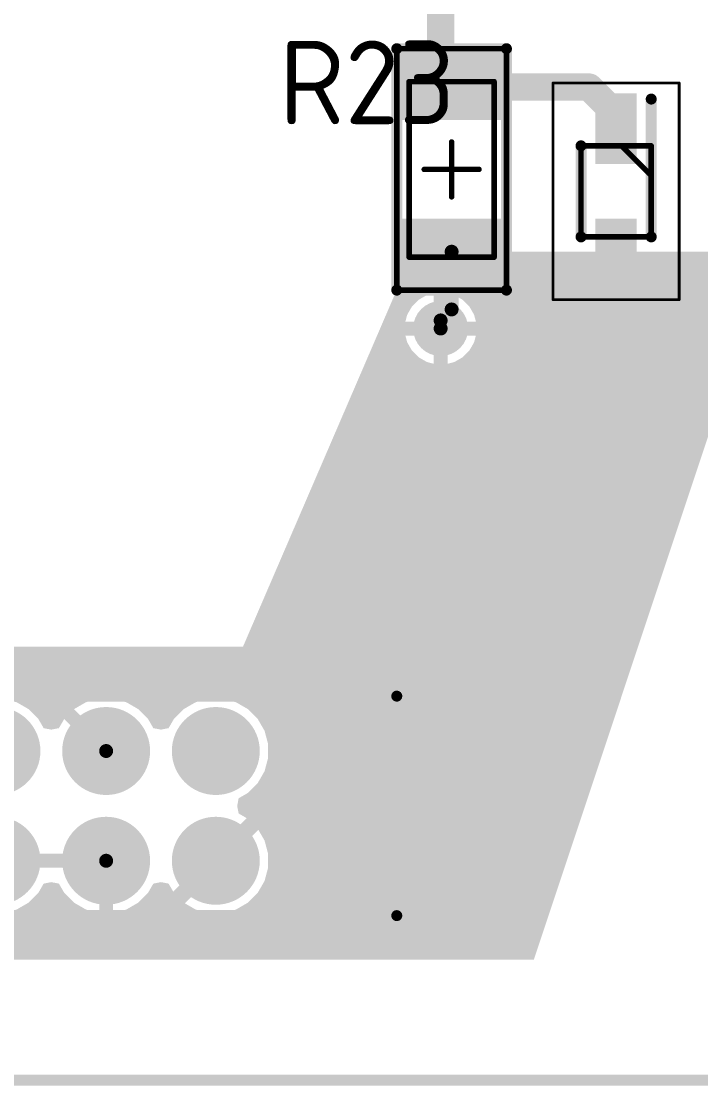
# Model space of a CAD drawing. Header units: inches. Extents: x 0 to 220, y 0 to 79.
# Drawn here: x 180.75 to 193.14, y -0.1 to 19.3 of the extents above; entities that cross this region are included whole.
import ezdxf

# ---------------------------------------------------------------- set-up
doc = ezdxf.new("R2010")
doc.units = ezdxf.units.IN
for name, color, linetype in [('Bottom Layer- Bottom', 5, 'Continuous'), ('Bottom Solder- Bot Mask', 6, 'Continuous'), ('Mechanical 1- Top Assy', 6, 'Continuous'), ('Mechanical 13', 56, 'Continuous'), ('Mechanical 15', 56, 'Continuous'), ('Multi-Layer', 9, 'Continuous'), ('Top Layer- Top', 1, 'Continuous'), ('Top Overlay- Top Silk', 2, 'Continuous'), ('Top Paste- Top Paste', 8, 'Continuous'), ('Top Solder- Top Mask', 216, 'Continuous')]:
    doc.layers.add(name, color=color, linetype=linetype)
doc.styles.add('GOST type B', font='', dxfattribs={"height": 0.2})
doc.styles.get('GOST type B').set_extended_font_data('GOST type B')

# ---------------------------------------------------------------- blocks, each defined once
blk = doc.blocks.new('1206_2')
at = {"layer": 'Top Layer- Top'}
for points in [[(-1.99999981, -0.7999996699999999), (-1.99999981, 0.7999996699999999), (-0.9999992699999999, 0.7999996699999999), (-0.9999992699999999, -0.7999996699999999)], [(0.9999992699999999, -0.7999996699999999), (0.9999992699999999, 0.7999996699999999), (1.99999981, 0.7999996699999999), (1.99999981, -0.7999996699999999)]]:
    blk.add_hatch(color=7, dxfattribs=at).paths.add_polyline_path(points)
at = {"layer": 'Top Paste- Top Paste'}
for points in [[(-1.99999981, -0.7999996699999999), (-1.99999981, 0.7999996699999999), (-0.9999992699999999, 0.7999996699999999), (-0.9999992699999999, -0.7999996699999999)], [(0.9999992699999999, -0.7999996699999999), (0.9999992699999999, 0.7999996699999999), (1.99999981, 0.7999996699999999), (1.99999981, -0.7999996699999999)]]:
    blk.add_hatch(color=7, dxfattribs=at).paths.add_polyline_path(points)
at = {"layer": 'Top Solder- Top Mask'}
for points in [[(-2.10159981, -0.90159967), (-2.10159981, 0.90159967), (-0.89839927, 0.90159967), (-0.89839927, -0.90159967)], [(0.89839927, -0.90159967), (0.89839927, 0.90159967), (2.10159981, 0.90159967), (2.10159981, -0.90159967)]]:
    blk.add_hatch(color=7, dxfattribs=at).paths.add_polyline_path(points)
at = {"layer": 'Mechanical 13'}
for points in [[(-1.60000188, 0.77499718, 0.0999998, 0.0999998, 0), (-1.60000442, -0.77499718, 0.0999998, 0.0999998, 0)], [(1.59999934, 0.77499972, 0.0999998, 0.0999998, 0), (-1.60000188, 0.77499718, 0.0999998, 0.0999998, 0)], [(1.59999934, 0.77499972, 0.0999998, 0.0999998, 0), (1.59999934, -0.77499972, 0.0999998, 0.0999998, 0)], [(-1.60000442, -0.77499718, 0.0999998, 0.0999998, 0), (1.59999934, -0.77499972, 0.0999998, 0.0999998, 0)]]:
    blk.add_lwpolyline(points, format="xyseb", dxfattribs=at)
for points in [[(-1.62500056, 0.77499718, 0.0499999, 0.0499999, 1), (-1.5750032, 0.77499718, 0.0499999, 0.0499999, 1)], [(-1.62500056, 0.77499718, 0.0499999, 0.0499999, 1), (-1.5750032, 0.77499718, 0.0499999, 0.0499999, 1)], [(1.57500066, 0.77499972, 0.0499999, 0.0499999, 1), (1.62499802, 0.77499972, 0.0499999, 0.0499999, 1)], [(1.57500066, 0.77499972, 0.0499999, 0.0499999, 1), (1.62499802, 0.77499972, 0.0499999, 0.0499999, 1)], [(-1.6250031, -0.77499718, 0.0499999, 0.0499999, 1), (-1.57500574, -0.77499718, 0.0499999, 0.0499999, 1)], [(-1.6250031, -0.77499718, 0.0499999, 0.0499999, 1), (-1.57500574, -0.77499718, 0.0499999, 0.0499999, 1)], [(1.57500066, -0.77499972, 0.0499999, 0.0499999, 1), (1.62499802, -0.77499972, 0.0499999, 0.0499999, 1)], [(1.57500066, -0.77499972, 0.0499999, 0.0499999, 1), (1.62499802, -0.77499972, 0.0499999, 0.0499999, 1)]]:
    blk.add_lwpolyline(points, format="xyseb", close=True, dxfattribs=at)
at = {"layer": 'Mechanical 15'}
for points in [[(-2.20000068, 1.00000054, 0.0999998, 0.0999998, 0), (2.19999814, 1.00000054, 0.0999998, 0.0999998, 0)], [(-2.20000068, 1.00000054, 0.0999998, 0.0999998, 0), (-2.19999814, -1.00000054, 0.0999998, 0.0999998, 0)], [(2.19999814, 1.00000054, 0.0999998, 0.0999998, 0), (2.20000068, -1.00000054, 0.0999998, 0.0999998, 0)], [(-2.54e-06, 0.49999646, 0.0999998, 0.0999998, 0), (2.54e-06, -0.50000154, 0.0999998, 0.0999998, 0)], [(0.50000154, 2.54e-06, 0.0999998, 0.0999998, 0), (-0.49999646, -2.54e-06, 0.0999998, 0.0999998, 0)], [(-2.19999814, -1.00000054, 0.0999998, 0.0999998, 0), (2.20000068, -1.00000054, 0.0999998, 0.0999998, 0)]]:
    blk.add_lwpolyline(points, format="xyseb", dxfattribs=at)
for points in [[(-2.22499936, 1.00000054, 0.0499999, 0.0499999, 1), (-2.175002, 1.00000054, 0.0499999, 0.0499999, 1)], [(-2.22499936, 1.00000054, 0.0499999, 0.0499999, 1), (-2.175002, 1.00000054, 0.0499999, 0.0499999, 1)], [(2.17499946, 1.00000054, 0.0499999, 0.0499999, 1), (2.22499682, 1.00000054, 0.0499999, 0.0499999, 1)], [(2.17499946, 1.00000054, 0.0499999, 0.0499999, 1), (2.22499682, 1.00000054, 0.0499999, 0.0499999, 1)], [(-0.02500122, 0.49999646, 0.0499999, 0.0499999, 1), (0.02499614, 0.49999646, 0.0499999, 0.0499999, 1)], [(-0.5249951399999999, -2.54e-06, 0.0499999, 0.0499999, 1), (-0.47499778, -2.54e-06, 0.0499999, 0.0499999, 1)], [(0.47500286, 2.54e-06, 0.0499999, 0.0499999, 1), (0.52500022, 2.54e-06, 0.0499999, 0.0499999, 1)], [(-0.02499614, -0.50000154, 0.0499999, 0.0499999, 1), (0.02500122, -0.50000154, 0.0499999, 0.0499999, 1)], [(-2.22499682, -1.00000054, 0.0499999, 0.0499999, 1), (-2.17499946, -1.00000054, 0.0499999, 0.0499999, 1)], [(-2.22499682, -1.00000054, 0.0499999, 0.0499999, 1), (-2.17499946, -1.00000054, 0.0499999, 0.0499999, 1)], [(2.175002, -1.00000054, 0.0499999, 0.0499999, 1), (2.22499936, -1.00000054, 0.0499999, 0.0499999, 1)], [(2.175002, -1.00000054, 0.0499999, 0.0499999, 1), (2.22499936, -1.00000054, 0.0499999, 0.0499999, 1)]]:
    blk.add_lwpolyline(points, format="xyseb", close=True, dxfattribs=at)
at = {"layer": 'Top Overlay- Top Silk'}
for points in [[(-2.20000068, 1.00000054, 0.1999996, 0.1999996, 0), (-2.19999814, -1.00000054, 0.1999996, 0.1999996, 0)], [(-2.20000068, 1.00000054, 0.1999996, 0.1999996, 0), (2.19999814, 1.00000054, 0.1999996, 0.1999996, 0)], [(2.19999814, 1.00000054, 0.1999996, 0.1999996, 0), (2.20000068, -1.00000054, 0.1999996, 0.1999996, 0)], [(-2.19999814, -1.00000054, 0.1999996, 0.1999996, 0), (2.20000068, -1.00000054, 0.1999996, 0.1999996, 0)]]:
    blk.add_lwpolyline(points, format="xyseb", dxfattribs=at)
for points in [[(-2.25000058, 1.00000054, 0.0999998, 0.0999998, 1), (-2.15000078, 1.00000054, 0.0999998, 0.0999998, 1)], [(-2.25000058, 1.00000054, 0.0999998, 0.0999998, 1), (-2.15000078, 1.00000054, 0.0999998, 0.0999998, 1)], [(2.14999824, 1.00000054, 0.0999998, 0.0999998, 1), (2.24999804, 1.00000054, 0.0999998, 0.0999998, 1)], [(2.14999824, 1.00000054, 0.0999998, 0.0999998, 1), (2.24999804, 1.00000054, 0.0999998, 0.0999998, 1)], [(-2.24999804, -1.00000054, 0.0999998, 0.0999998, 1), (-2.14999824, -1.00000054, 0.0999998, 0.0999998, 1)], [(-2.24999804, -1.00000054, 0.0999998, 0.0999998, 1), (-2.14999824, -1.00000054, 0.0999998, 0.0999998, 1)], [(2.15000078, -1.00000054, 0.0999998, 0.0999998, 1), (2.25000058, -1.00000054, 0.0999998, 0.0999998, 1)], [(2.15000078, -1.00000054, 0.0999998, 0.0999998, 1), (2.25000058, -1.00000054, 0.0999998, 0.0999998, 1)]]:
    blk.add_lwpolyline(points, format="xyseb", close=True, dxfattribs=at)
blk = doc.blocks.new('SOD_323_3')
at = {"layer": 'Top Layer- Top'}
for points in [[(-1.68250235, 0.27499945), (-0.5975032499999999, 0.27499945), (-0.5975032499999999, -0.27499945), (-1.68250235, -0.27499945)], [(0.5975032499999999, 0.27499945), (1.68250235, 0.27499945), (1.68250235, -0.27499945), (0.5975032499999999, -0.27499945)]]:
    blk.add_hatch(color=7, dxfattribs=at).paths.add_polyline_path(points)
at = {"layer": 'Top Paste- Top Paste'}
for points in [[(-1.68250235, 0.27499945), (-0.5975032499999999, 0.27499945), (-0.5975032499999999, -0.27499945), (-1.68250235, -0.27499945)], [(0.5975032499999999, 0.27499945), (1.68250235, 0.27499945), (1.68250235, -0.27499945), (0.5975032499999999, -0.27499945)]]:
    blk.add_hatch(color=7, dxfattribs=at).paths.add_polyline_path(points)
at = {"layer": 'Top Solder- Top Mask'}
for points in [[(-1.78410235, 0.3765994499999999), (-0.49590325, 0.3765994499999999), (-0.49590325, -0.3765994499999999), (-1.78410235, -0.3765994499999999)], [(0.49590325, 0.3765994499999999), (1.78410235, 0.3765994499999999), (1.78410235, -0.3765994499999999), (0.49590325, -0.3765994499999999)]]:
    blk.add_hatch(color=7, dxfattribs=at).paths.add_polyline_path(points)
at = {"layer": 'Mechanical 13'}
for points in [[(0.8299958, 0.6400038, 0.0999998, 0.0999998, 0), (-0.82999834, 0.64000634, 0.0999998, 0.0999998, 0)], [(-0.8299958, -0.6400038, 0.0999998, 0.0999998, 0), (-0.82999834, 0.64000634, 0.0999998, 0.0999998, 0)], [(-0.82999834, 0.09800081999999999, 0.0999998, 0.0999998, 0), (-0.28800806, 0.64000126, 0.0999998, 0.0999998, 0)], [(0.82999834, -0.64000634, 0.0999998, 0.0999998, 0), (0.8299958, 0.6400038, 0.0999998, 0.0999998, 0)], [(0.82999834, -0.64000634, 0.0999998, 0.0999998, 0), (-0.8299958, -0.6400038, 0.0999998, 0.0999998, 0)]]:
    blk.add_lwpolyline(points, format="xyseb", dxfattribs=at)
for points in [[(-0.8549970199999999, 0.64000634, 0.0499999, 0.0499999, 1), (-0.80499966, 0.64000634, 0.0499999, 0.0499999, 1)], [(-0.8549970199999999, 0.64000634, 0.0499999, 0.0499999, 1), (-0.80499966, 0.64000634, 0.0499999, 0.0499999, 1)], [(-0.31300674, 0.64000126, 0.0499999, 0.0499999, 1), (-0.26300938, 0.64000126, 0.0499999, 0.0499999, 1)], [(0.80499712, 0.6400038, 0.0499999, 0.0499999, 1), (0.85499448, 0.6400038, 0.0499999, 0.0499999, 1)], [(0.80499712, 0.6400038, 0.0499999, 0.0499999, 1), (0.85499448, 0.6400038, 0.0499999, 0.0499999, 1)], [(-0.8549970199999999, 0.09800081999999999, 0.0499999, 0.0499999, 1), (-0.80499966, 0.09800081999999999, 0.0499999, 0.0499999, 1)], [(-0.85499448, -0.6400038, 0.0499999, 0.0499999, 1), (-0.80499712, -0.6400038, 0.0499999, 0.0499999, 1)], [(-0.85499448, -0.6400038, 0.0499999, 0.0499999, 1), (-0.80499712, -0.6400038, 0.0499999, 0.0499999, 1)], [(0.80499966, -0.64000634, 0.0499999, 0.0499999, 1), (0.8549970199999999, -0.64000634, 0.0499999, 0.0499999, 1)], [(0.80499966, -0.64000634, 0.0499999, 0.0499999, 1), (0.8549970199999999, -0.64000634, 0.0499999, 0.0499999, 1)]]:
    blk.add_lwpolyline(points, format="xyseb", close=True, dxfattribs=at)
at = {"layer": 'Mechanical 15'}
for points in [[(1.97499478, 1.15000278, 0.0499999, 0.0499999, 0), (-1.97499732, 1.15000786, 0.0499999, 0.0499999, 0)], [(-1.97499478, -1.15000278, 0.0499999, 0.0499999, 0), (-1.97499732, 1.15000786, 0.0499999, 0.0499999, 0)], [(1.97499732, -1.15000786, 0.0499999, 0.0499999, 0), (1.97499478, 1.15000278, 0.0499999, 0.0499999, 0)], [(1.97499732, -1.15000786, 0.0499999, 0.0499999, 0), (-1.97499478, -1.15000278, 0.0499999, 0.0499999, 0)]]:
    blk.add_lwpolyline(points, format="xyseb", dxfattribs=at)
for points in [[(-1.98749666, 1.15000786, 0.02499868, 0.02499868, 1), (-1.96249798, 1.15000786, 0.02499868, 0.02499868, 1)], [(-1.98749666, 1.15000786, 0.02499868, 0.02499868, 1), (-1.96249798, 1.15000786, 0.02499868, 0.02499868, 1)], [(1.96249544, 1.15000278, 0.02499868, 0.02499868, 1), (1.98749412, 1.15000278, 0.02499868, 0.02499868, 1)], [(1.96249544, 1.15000278, 0.02499868, 0.02499868, 1), (1.98749412, 1.15000278, 0.02499868, 0.02499868, 1)], [(-1.98749412, -1.15000278, 0.02499868, 0.02499868, 1), (-1.96249544, -1.15000278, 0.02499868, 0.02499868, 1)], [(-1.98749412, -1.15000278, 0.02499868, 0.02499868, 1), (-1.96249544, -1.15000278, 0.02499868, 0.02499868, 1)], [(1.96249798, -1.15000786, 0.02499868, 0.02499868, 1), (1.98749666, -1.15000786, 0.02499868, 0.02499868, 1)], [(1.96249798, -1.15000786, 0.02499868, 0.02499868, 1), (1.98749666, -1.15000786, 0.02499868, 0.02499868, 1)]]:
    blk.add_lwpolyline(points, format="xyseb", close=True, dxfattribs=at)
at = {"layer": 'Top Overlay- Top Silk'}
for points in [[(-1.68200578, 0.64000126, 0.1999996, 0.1999996, 0), (0.8299958, 0.6400038, 0.1999996, 0.1999996, 0)], [(0.82999834, -0.64000634, 0.1999996, 0.1999996, 0), (-0.8299958, -0.6400038, 0.1999996, 0.1999996, 0)]]:
    blk.add_lwpolyline(points, format="xyseb", dxfattribs=at)
for points in [[(-1.73200568, 0.64000126, 0.0999998, 0.0999998, 1), (-1.63200588, 0.64000126, 0.0999998, 0.0999998, 1)], [(0.7799959, 0.6400038, 0.0999998, 0.0999998, 1), (0.8799957, 0.6400038, 0.0999998, 0.0999998, 1)], [(-0.8799957, -0.6400038, 0.0999998, 0.0999998, 1), (-0.7799959, -0.6400038, 0.0999998, 0.0999998, 1)], [(0.77999844, -0.64000634, 0.0999998, 0.0999998, 1), (0.8799982399999999, -0.64000634, 0.0999998, 0.0999998, 1)]]:
    blk.add_lwpolyline(points, format="xyseb", close=True, dxfattribs=at)
blk = doc.blocks.new('DS1018_02_16B2_60')
at = {"layer": 'Bottom Layer- Bottom'}
h = blk.add_hatch(color=7, dxfattribs=at)
edge = h.paths.add_edge_path()
edge.add_arc((0, 0), 0.6999985999999999, 0, 360)
h = blk.add_hatch(color=7, dxfattribs=at)
edge = h.paths.add_edge_path()
edge.add_arc((2.00000108, 0), 0.6999985999999999, 0, 360)
h = blk.add_hatch(color=7, dxfattribs=at)
edge = h.paths.add_edge_path()
edge.add_arc((4.000002159999999, -2.54e-06), 0.6999985999999999, 0, 360)
h = blk.add_hatch(color=7, dxfattribs=at)
edge = h.paths.add_edge_path()
edge.add_arc((6.00000324, -5.08e-06), 0.6999985999999999, 0, 360)
h = blk.add_hatch(color=7, dxfattribs=at)
edge = h.paths.add_edge_path()
edge.add_arc((7.999999239999999, 0), 0.6999985999999999, 0, 360)
h = blk.add_hatch(color=7, dxfattribs=at)
edge = h.paths.add_edge_path()
edge.add_arc((10.00000032, 0), 0.6999985999999999, 0, 360)
h = blk.add_hatch(color=7, dxfattribs=at)
edge = h.paths.add_edge_path()
edge.add_arc((12.00000394, -2.54e-06), 0.6999985999999999, 0, 360)
h = blk.add_hatch(color=7, dxfattribs=at)
edge = h.paths.add_edge_path()
edge.add_arc((13.99999994, -2.54e-06), 0.6999985999999999, 0, 360)
blk.add_hatch(color=7, dxfattribs=at).paths.add_polyline_path([(-0.69999987, -1.30000121), (0.69999987, -1.30000121), (0.69999987, -2.70000095), (-0.69999987, -2.70000095)])
h = blk.add_hatch(color=7, dxfattribs=at)
edge = h.paths.add_edge_path()
edge.add_arc((2.00000108, -2.00000108), 0.6999985999999999, 0, 360)
h = blk.add_hatch(color=7, dxfattribs=at)
edge = h.paths.add_edge_path()
edge.add_arc((3.99999962, -2.00000362), 0.6999985999999999, 0, 360)
h = blk.add_hatch(color=7, dxfattribs=at)
edge = h.paths.add_edge_path()
edge.add_arc((6.000000699999999, -2.0000087), 0.6999985999999999, 0, 360)
h = blk.add_hatch(color=7, dxfattribs=at)
edge = h.paths.add_edge_path()
edge.add_arc((7.999996699999999, -2.00000362), 0.6999985999999999, 0, 360)
h = blk.add_hatch(color=7, dxfattribs=at)
edge = h.paths.add_edge_path()
edge.add_arc((9.99999778, -2.00000616), 0.6999985999999999, 0, 360)
h = blk.add_hatch(color=7, dxfattribs=at)
edge = h.paths.add_edge_path()
edge.add_arc((11.99999886, -2.00000108), 0.6999985999999999, 0, 360)
h = blk.add_hatch(color=7, dxfattribs=at)
edge = h.paths.add_edge_path()
edge.add_arc((13.99999994, -2.00000362), 0.6999985999999999, 0, 360)
at = {"layer": 'Bottom Solder- Bot Mask'}
h = blk.add_hatch(color=7, dxfattribs=at)
edge = h.paths.add_edge_path()
edge.add_arc((0, 0), 0.8015985999999998, 0, 360)
h = blk.add_hatch(color=7, dxfattribs=at)
edge = h.paths.add_edge_path()
edge.add_arc((2.00000108, 0), 0.8015985999999998, 0, 360)
h = blk.add_hatch(color=7, dxfattribs=at)
edge = h.paths.add_edge_path()
edge.add_arc((4.000002159999999, -2.54e-06), 0.8015985999999998, 0, 360)
h = blk.add_hatch(color=7, dxfattribs=at)
edge = h.paths.add_edge_path()
edge.add_arc((6.00000324, -5.08e-06), 0.8015985999999998, 0, 360)
h = blk.add_hatch(color=7, dxfattribs=at)
edge = h.paths.add_edge_path()
edge.add_arc((7.999999239999999, 0), 0.8015985999999998, 0, 360)
h = blk.add_hatch(color=7, dxfattribs=at)
edge = h.paths.add_edge_path()
edge.add_arc((10.00000032, 0), 0.8015985999999998, 0, 360)
h = blk.add_hatch(color=7, dxfattribs=at)
edge = h.paths.add_edge_path()
edge.add_arc((12.00000394, -2.54e-06), 0.8015985999999998, 0, 360)
h = blk.add_hatch(color=7, dxfattribs=at)
edge = h.paths.add_edge_path()
edge.add_arc((13.99999994, -2.54e-06), 0.8015985999999998, 0, 360)
blk.add_hatch(color=7, dxfattribs=at).paths.add_polyline_path([(-0.8015998699999999, -1.19840121), (0.8015998699999999, -1.19840121), (0.8015998699999999, -2.80160095), (-0.8015998699999999, -2.80160095)])
h = blk.add_hatch(color=7, dxfattribs=at)
edge = h.paths.add_edge_path()
edge.add_arc((2.00000108, -2.00000108), 0.8015985999999998, 0, 360)
h = blk.add_hatch(color=7, dxfattribs=at)
edge = h.paths.add_edge_path()
edge.add_arc((3.99999962, -2.00000362), 0.8015985999999998, 0, 360)
h = blk.add_hatch(color=7, dxfattribs=at)
edge = h.paths.add_edge_path()
edge.add_arc((6.000000699999999, -2.0000087), 0.8015985999999998, 0, 360)
h = blk.add_hatch(color=7, dxfattribs=at)
edge = h.paths.add_edge_path()
edge.add_arc((7.999996699999999, -2.00000362), 0.8015985999999998, 0, 360)
h = blk.add_hatch(color=7, dxfattribs=at)
edge = h.paths.add_edge_path()
edge.add_arc((9.99999778, -2.00000616), 0.8015985999999998, 0, 360)
h = blk.add_hatch(color=7, dxfattribs=at)
edge = h.paths.add_edge_path()
edge.add_arc((11.99999886, -2.00000108), 0.8015985999999998, 0, 360)
h = blk.add_hatch(color=7, dxfattribs=at)
edge = h.paths.add_edge_path()
edge.add_arc((13.99999994, -2.00000362), 0.8015985999999998, 0, 360)
at = {"layer": 'Multi-Layer'}
h = blk.add_hatch(color=9, dxfattribs=at)
edge = h.paths.add_edge_path()
edge.add_arc((0, 0), 0.6999985999999999, 0, 360)
h = blk.add_hatch(color=9, dxfattribs=at)
edge = h.paths.add_edge_path()
edge.add_arc((2.00000108, 0), 0.6999985999999999, 0, 360)
h = blk.add_hatch(color=9, dxfattribs=at)
edge = h.paths.add_edge_path()
edge.add_arc((4.000002159999999, -2.54e-06), 0.6999985999999999, 0, 360)
h = blk.add_hatch(color=9, dxfattribs=at)
edge = h.paths.add_edge_path()
edge.add_arc((6.00000324, -5.08e-06), 0.6999985999999999, 0, 360)
h = blk.add_hatch(color=9, dxfattribs=at)
edge = h.paths.add_edge_path()
edge.add_arc((7.999999239999999, 0), 0.6999985999999999, 0, 360)
h = blk.add_hatch(color=9, dxfattribs=at)
edge = h.paths.add_edge_path()
edge.add_arc((10.00000032, 0), 0.6999985999999999, 0, 360)
h = blk.add_hatch(color=9, dxfattribs=at)
edge = h.paths.add_edge_path()
edge.add_arc((12.00000394, -2.54e-06), 0.6999985999999999, 0, 360)
h = blk.add_hatch(color=9, dxfattribs=at)
edge = h.paths.add_edge_path()
edge.add_arc((13.99999994, -2.54e-06), 0.6999985999999999, 0, 360)
blk.add_hatch(color=9, dxfattribs=at).paths.add_polyline_path([(-0.69999987, -1.30000121), (0.69999987, -1.30000121), (0.69999987, -2.70000095), (-0.69999987, -2.70000095)])
h = blk.add_hatch(color=9, dxfattribs=at)
edge = h.paths.add_edge_path()
edge.add_arc((2.00000108, -2.00000108), 0.6999985999999999, 0, 360)
h = blk.add_hatch(color=9, dxfattribs=at)
edge = h.paths.add_edge_path()
edge.add_arc((3.99999962, -2.00000362), 0.6999985999999999, 0, 360)
h = blk.add_hatch(color=9, dxfattribs=at)
edge = h.paths.add_edge_path()
edge.add_arc((6.000000699999999, -2.0000087), 0.6999985999999999, 0, 360)
h = blk.add_hatch(color=9, dxfattribs=at)
edge = h.paths.add_edge_path()
edge.add_arc((7.999996699999999, -2.00000362), 0.6999985999999999, 0, 360)
h = blk.add_hatch(color=9, dxfattribs=at)
edge = h.paths.add_edge_path()
edge.add_arc((9.99999778, -2.00000616), 0.6999985999999999, 0, 360)
h = blk.add_hatch(color=9, dxfattribs=at)
edge = h.paths.add_edge_path()
edge.add_arc((11.99999886, -2.00000108), 0.6999985999999999, 0, 360)
h = blk.add_hatch(color=9, dxfattribs=at)
edge = h.paths.add_edge_path()
edge.add_arc((13.99999994, -2.00000362), 0.6999985999999999, 0, 360)
at = {"layer": 'Top Layer- Top'}
h = blk.add_hatch(color=7, dxfattribs=at)
edge = h.paths.add_edge_path()
edge.add_arc((0, 0), 0.6999985999999999, 0, 360)
h = blk.add_hatch(color=7, dxfattribs=at)
edge = h.paths.add_edge_path()
edge.add_arc((2.00000108, 0), 0.6999985999999999, 0, 360)
h = blk.add_hatch(color=7, dxfattribs=at)
edge = h.paths.add_edge_path()
edge.add_arc((4.000002159999999, -2.54e-06), 0.6999985999999999, 0, 360)
h = blk.add_hatch(color=7, dxfattribs=at)
edge = h.paths.add_edge_path()
edge.add_arc((6.00000324, -5.08e-06), 0.6999985999999999, 0, 360)
h = blk.add_hatch(color=7, dxfattribs=at)
edge = h.paths.add_edge_path()
edge.add_arc((7.999999239999999, 0), 0.6999985999999999, 0, 360)
h = blk.add_hatch(color=7, dxfattribs=at)
edge = h.paths.add_edge_path()
edge.add_arc((10.00000032, 0), 0.6999985999999999, 0, 360)
h = blk.add_hatch(color=7, dxfattribs=at)
edge = h.paths.add_edge_path()
edge.add_arc((12.00000394, -2.54e-06), 0.6999985999999999, 0, 360)
h = blk.add_hatch(color=7, dxfattribs=at)
edge = h.paths.add_edge_path()
edge.add_arc((13.99999994, -2.54e-06), 0.6999985999999999, 0, 360)
blk.add_hatch(color=7, dxfattribs=at).paths.add_polyline_path([(-0.69999987, -1.30000121), (0.69999987, -1.30000121), (0.69999987, -2.70000095), (-0.69999987, -2.70000095)])
h = blk.add_hatch(color=7, dxfattribs=at)
edge = h.paths.add_edge_path()
edge.add_arc((2.00000108, -2.00000108), 0.6999985999999999, 0, 360)
h = blk.add_hatch(color=7, dxfattribs=at)
edge = h.paths.add_edge_path()
edge.add_arc((3.99999962, -2.00000362), 0.6999985999999999, 0, 360)
h = blk.add_hatch(color=7, dxfattribs=at)
edge = h.paths.add_edge_path()
edge.add_arc((6.000000699999999, -2.0000087), 0.6999985999999999, 0, 360)
h = blk.add_hatch(color=7, dxfattribs=at)
edge = h.paths.add_edge_path()
edge.add_arc((7.999996699999999, -2.00000362), 0.6999985999999999, 0, 360)
h = blk.add_hatch(color=7, dxfattribs=at)
edge = h.paths.add_edge_path()
edge.add_arc((9.99999778, -2.00000616), 0.6999985999999999, 0, 360)
h = blk.add_hatch(color=7, dxfattribs=at)
edge = h.paths.add_edge_path()
edge.add_arc((11.99999886, -2.00000108), 0.6999985999999999, 0, 360)
h = blk.add_hatch(color=7, dxfattribs=at)
edge = h.paths.add_edge_path()
edge.add_arc((13.99999994, -2.00000362), 0.6999985999999999, 0, 360)
at = {"layer": 'Top Solder- Top Mask'}
h = blk.add_hatch(color=7, dxfattribs=at)
edge = h.paths.add_edge_path()
edge.add_arc((0, 0), 0.8015985999999998, 0, 360)
h = blk.add_hatch(color=7, dxfattribs=at)
edge = h.paths.add_edge_path()
edge.add_arc((2.00000108, 0), 0.8015985999999998, 0, 360)
h = blk.add_hatch(color=7, dxfattribs=at)
edge = h.paths.add_edge_path()
edge.add_arc((4.000002159999999, -2.54e-06), 0.8015985999999998, 0, 360)
h = blk.add_hatch(color=7, dxfattribs=at)
edge = h.paths.add_edge_path()
edge.add_arc((6.00000324, -5.08e-06), 0.8015985999999998, 0, 360)
h = blk.add_hatch(color=7, dxfattribs=at)
edge = h.paths.add_edge_path()
edge.add_arc((7.999999239999999, 0), 0.8015985999999998, 0, 360)
h = blk.add_hatch(color=7, dxfattribs=at)
edge = h.paths.add_edge_path()
edge.add_arc((10.00000032, 0), 0.8015985999999998, 0, 360)
h = blk.add_hatch(color=7, dxfattribs=at)
edge = h.paths.add_edge_path()
edge.add_arc((12.00000394, -2.54e-06), 0.8015985999999998, 0, 360)
h = blk.add_hatch(color=7, dxfattribs=at)
edge = h.paths.add_edge_path()
edge.add_arc((13.99999994, -2.54e-06), 0.8015985999999998, 0, 360)
blk.add_hatch(color=7, dxfattribs=at).paths.add_polyline_path([(-0.8015998699999999, -1.19840121), (0.8015998699999999, -1.19840121), (0.8015998699999999, -2.80160095), (-0.8015998699999999, -2.80160095)])
h = blk.add_hatch(color=7, dxfattribs=at)
edge = h.paths.add_edge_path()
edge.add_arc((2.00000108, -2.00000108), 0.8015985999999998, 0, 360)
h = blk.add_hatch(color=7, dxfattribs=at)
edge = h.paths.add_edge_path()
edge.add_arc((3.99999962, -2.00000362), 0.8015985999999998, 0, 360)
h = blk.add_hatch(color=7, dxfattribs=at)
edge = h.paths.add_edge_path()
edge.add_arc((6.000000699999999, -2.0000087), 0.8015985999999998, 0, 360)
h = blk.add_hatch(color=7, dxfattribs=at)
edge = h.paths.add_edge_path()
edge.add_arc((7.999996699999999, -2.00000362), 0.8015985999999998, 0, 360)
h = blk.add_hatch(color=7, dxfattribs=at)
edge = h.paths.add_edge_path()
edge.add_arc((9.99999778, -2.00000616), 0.8015985999999998, 0, 360)
h = blk.add_hatch(color=7, dxfattribs=at)
edge = h.paths.add_edge_path()
edge.add_arc((11.99999886, -2.00000108), 0.8015985999999998, 0, 360)
h = blk.add_hatch(color=7, dxfattribs=at)
edge = h.paths.add_edge_path()
edge.add_arc((13.99999994, -2.00000362), 0.8015985999999998, 0, 360)
at = {"layer": 'Mechanical 1- Top Assy'}
for points in [[(0.3999992, -2.00000108, 0.0999998, 0.0999998, 1), (-0.3999992, -2.00000108, 0.0999998, 0.0999998, 1)], [(-0.4249978799999999, -2.00000108, 0.0499999, 0.0499999, 1), (-0.37500052, -2.00000108, 0.0499999, 0.0499999, 1)], [(0.37500052, -2.00000108, 0.0499999, 0.0499999, 1), (0.4249978799999999, -2.00000108, 0.0499999, 0.0499999, 1)]]:
    blk.add_lwpolyline(points, format="xyseb", close=True, dxfattribs=at)
at = {"layer": 'Top Overlay- Top Silk'}
for points in [[(-3.00000162, 1.00000308, 0.1999996, 0.1999996, 0), (-2.99999908, -2.99999654, 0.1999996, 0.1999996, 0)], [(-3.00000162, 1.00000308, 0.1999996, 0.1999996, 0), (17.3000035, 1.00000054, 0.1999996, 0.1999996, 0)], [(17.30000096, -3.00000416, 0.1999996, 0.1999996, 0), (17.3000035, 1.00000054, 0.1999996, 0.1999996, 0)], [(-2.99999908, -2.99999654, 0.1999996, 0.1999996, 0), (17.30000096, -3.00000416, 0.1999996, 0.1999996, 0)]]:
    blk.add_lwpolyline(points, format="xyseb", dxfattribs=at)
for points in [[(-3.05000152, 1.00000308, 0.0999998, 0.0999998, 1), (-2.95000172, 1.00000308, 0.0999998, 0.0999998, 1)], [(-3.05000152, 1.00000308, 0.0999998, 0.0999998, 1), (-2.95000172, 1.00000308, 0.0999998, 0.0999998, 1)], [(17.2500036, 1.00000054, 0.0999998, 0.0999998, 1), (17.3500034, 1.00000054, 0.0999998, 0.0999998, 1)], [(17.2500036, 1.00000054, 0.0999998, 0.0999998, 1), (17.3500034, 1.00000054, 0.0999998, 0.0999998, 1)], [(-3.04999898, -2.99999654, 0.0999998, 0.0999998, 1), (-2.94999918, -2.99999654, 0.0999998, 0.0999998, 1)], [(-3.04999898, -2.99999654, 0.0999998, 0.0999998, 1), (-2.94999918, -2.99999654, 0.0999998, 0.0999998, 1)], [(17.25000106, -3.00000416, 0.0999998, 0.0999998, 1), (17.35000086, -3.00000416, 0.0999998, 0.0999998, 1)], [(17.25000106, -3.00000416, 0.0999998, 0.0999998, 1), (17.35000086, -3.00000416, 0.0999998, 0.0999998, 1)]]:
    blk.add_lwpolyline(points, format="xyseb", close=True, dxfattribs=at)
at = {"layer": 'Top Overlay- Top Silk', "style": 'GOST type B'}
for s, p in [('2', (-4.39768488, -0.59998864)), ('1', (-4.099999420000001, -2.89998912))]:
    blk.add_text(s, height=2.50000008, rotation=360, dxfattribs=at).set_placement(p)

msp = doc.modelspace()

# ---------------------------------------------------------------- hatches: boundary and pattern name
at = {"layer": 'Bottom Layer- Bottom'}
h = msp.add_hatch(color=5, dxfattribs=at)
h.paths.add_polyline_path([(220.00001212, 44.599987), (220.0653333, 44.53466581999999), (219.96813004, 44.3000003), (204.79999934, 44.3000003), (204.79999934, 12.44142292), (204.699997, 12.4000006), (193.49999908, 12.4000006), (190.1000008, 2.20000068), (171.3000003, 2.20000068), (171.3000003, 3.31603858), (171.4766573, 3.3893379), (171.5540003, 3.39682836), (171.71423112, 3.23659754), (171.93177196, 3.11100216), (172.17300084, 3.04636424), (172.17300084, 3.99998692), (172.42700084, 3.99998692), (172.42700084, 3.04636424), (172.66822972, 3.11100216), (172.88577056, 3.23659754), (173.06339022, 3.4142172), (173.16102782, 3.58333294), (173.30000138, 3.61025186), (173.4389724, 3.58333294), (173.53661, 3.41421466), (173.71422966, 3.236595), (173.9317705, 3.11099962), (174.17299938, 3.0463617), (174.17299938, 3.99998438), (174.42699938, 3.99998438), (174.42699938, 3.0463617), (174.66822826, 3.11099962), (174.8857691, 3.236595), (175.06338876, 3.41421466), (175.1610289, 3.58333294), (175.300005, 3.61024932), (175.43897094, 3.5833304), (175.53661108, 3.41420958), (175.71423074, 3.23658992), (175.93177158, 3.11099454), (176.17440508, 3.0459807), (176.42559584, 3.0459807), (176.66822934, 3.11099454), (176.88577018, 3.23658992), (177.06338984, 3.41420958), (177.16102744, 3.58332532), (177.29999338, 3.61024678), (177.43897202, 3.58332786), (177.53660708, 3.41421466), (177.71422674, 3.236595), (177.93176758, 3.11099962), (178.17440108, 3.04598578), (178.42559184, 3.04598578), (178.66822534, 3.11099962), (178.88576618, 3.236595), (179.06338584, 3.41421466), (179.16102598, 3.58333294), (179.29999954, 3.61024932), (179.43896802, 3.58333294), (179.53660816, 3.41421212), (179.71422782, 3.23659246), (179.93176866, 3.11099708), (180.17299754, 3.04635916), (180.17299754, 3.99998184), (180.42699754, 3.99998184), (180.42699754, 3.04635916), (180.66822642, 3.11099708), (180.88576726, 3.23659246), (181.06338692, 3.41421212), (181.16102706, 3.58333294), (181.299993, 3.61025186), (181.4389691, 3.58333548), (181.53660924, 3.4142172), (181.7142289, 3.23659754), (181.93176974, 3.11100216), (182.17299862, 3.04636424), (182.17299862, 3.99998692), (182.42699862, 3.99998692), (182.42699862, 3.04636424), (182.6682275, 3.11100216), (182.88576834, 3.23659754), (183.063388, 3.4142172), (183.16102814, 3.58333548), (183.3000017, 3.61025186), (183.43897018, 3.58333548), (183.53661032, 3.41421466), (183.71422998, 3.236595), (183.93177082, 3.11099962), (184.17440432, 3.04598578), (184.42559508, 3.04598578), (184.66822858, 3.11099962), (184.88576942, 3.236595), (185.06338908, 3.41421466), (185.18898446, 3.6317555), (185.2539983, 3.874389), (185.2539983, 4.12557976), (185.18898446, 4.368213259999999), (185.06338908, 4.5857541), (184.88576942, 4.763373759999999), (184.7166486, 4.8610139), (184.68973222, 4.999984919999999), (184.7166486, 5.13895594), (184.88576942, 5.236596079999999), (185.06338908, 5.414215739999999), (185.18898446, 5.631756579999999), (185.2539983, 5.87439008), (185.2539983, 6.12558084), (185.18898446, 6.368214340000001), (185.06338908, 6.58575518), (184.88576942, 6.763374839999999), (184.66822858, 6.888970219999999), (184.42559508, 6.95398406), (184.17440432, 6.95398406), (183.93177082, 6.888970219999999), (183.71422998, 6.763374839999999), (183.53661032, 6.58575518), (183.43897272, 6.41664198), (183.3000017, 6.38972052), (183.16103068, 6.41664198), (183.06339308, 6.58575518), (182.88577342, 6.763374839999999), (182.66823258, 6.888970219999999), (182.42559908, 6.95398406), (182.17440832, 6.95398406), (181.93177482, 6.888970219999999), (181.71423398, 6.763374839999999), (181.53661432, 6.58575518), (181.43897418, 6.416631819999999), (181.30000062, 6.389717979999999), (181.16103214, 6.41663436), (181.06338946, 6.58575772), (180.8857698, 6.763377379999999), (180.66822896, 6.88897276), (180.42559546, 6.953986599999999), (180.1744047, 6.953986599999999), (179.9317712, 6.88897276), (179.71423036, 6.763377379999999), (179.5366107, 6.58575772), (179.43897056, 6.416636899999999), (179.29999954, 6.38972052), (179.16102852, 6.416636899999999), (179.06338838, 6.58575772), (178.88576872, 6.763377379999999), (178.66822788, 6.88897276), (178.42559438, 6.953986599999999), (178.17440362, 6.953986599999999), (177.93177012, 6.88897276), (177.71422928, 6.763377379999999), (177.53660962, 6.58575772), (177.43897202, 6.41664198), (177.30000608, 6.38972052), (177.16102744, 6.41663944), (177.06339238, 6.58575264), (176.88577272, 6.7633723), (176.66823188, 6.888967679999999), (176.42559838, 6.953981519999999), (176.17440762, 6.953981519999999), (175.93177412, 6.888967679999999), (175.71423328, 6.7633723), (175.53661362, 6.58575264), (175.43897348, 6.41663436), (175.29999992, 6.389717979999999), (175.16103144, 6.41663436), (175.0633913, 6.58575518), (174.88577164, 6.763374839999999), (174.6682308, 6.888970219999999), (174.4255973, 6.95398406), (174.17440654, 6.95398406), (173.93177304, 6.888970219999999), (173.7142322, 6.763374839999999), (173.53661254, 6.58575518), (173.4389724, 6.416636899999999), (173.29999884, 6.38972052), (173.16103036, 6.416636899999999), (173.06339022, 6.58575772), (172.88577056, 6.763377379999999), (172.66822972, 6.88897276), (172.42559622, 6.953986599999999), (172.17440546, 6.953986599999999), (171.93177196, 6.88897276), (171.71423112, 6.763377379999999), (171.5540003, 6.603146559999999), (171.4766573, 6.610637019999999), (171.3000003, 6.68393634), (171.3000003, 7.600000039999999), (171.6999995, 7.999999239999999), (171.7999993, 7.89999944), (184.79497458, 7.89999944), (187.90000012, 15.10000028), (200.10000112, 15.10000028), (200.10000112, 25.0000008), (200.10000112, 44.1000007), (200.30000072, 44.3000003), (129.5950037, 44.3000003), (129.4266271, 44.55400284), (129.4483314, 44.63500089999999), (127.67567048, 44.63500089999999), (127.69737478, 44.55400284), (127.52899818, 44.3000003), (87.81584926, 44.3000003), (87.66644646, 44.55400284), (87.69833108, 44.67299676), (85.92567016, 44.67299676), (85.95755478, 44.55400284), (85.80815197999999, 44.3000003), (0, 44.3000003), (0, 49.99320202), (0.08264906, 50.07585108), (220.00001212, 50.07585108)])
h.paths.add_polyline_path([(169.3280078, 48.20597419999999), (168.7010088, 48.20597419999999), (168.7010088, 47.5789752), (169.3280078, 47.5789752)], flags=0)
h.paths.add_polyline_path([(168.4470088, 48.20597419999999), (167.8200098, 48.20597419999999), (167.8200098, 47.5789752), (168.4470088, 47.5789752)], flags=0)
h.paths.add_polyline_path([(149.85399798, 48.07998004), (149.22699898, 48.07998004), (149.22699898, 47.45298104), (149.85399798, 47.45298104)], flags=0)
h.paths.add_polyline_path([(148.97299898, 48.07998004), (148.34599998, 48.07998004), (148.34599998, 47.45298104), (148.97299898, 47.45298104)], flags=0)
h.paths.add_polyline_path([(69.32800714, 48.07998004), (68.70100813999998, 48.07998004), (68.70100813999998, 47.45298104), (69.32800714, 47.45298104)], flags=0)
h.paths.add_polyline_path([(68.44700814, 48.07998004), (67.82000914, 48.07998004), (67.82000914, 47.45298104), (68.44700814, 47.45298104)], flags=0)
h.paths.add_polyline_path([(30.45082302, 48.01716584), (29.82382402, 48.01716584), (29.82382402, 47.39016684), (30.45082302, 47.39016684)], flags=0)
h.paths.add_polyline_path([(29.56982402, 48.01716584), (28.94282502, 48.01716584), (28.94282502, 47.39016684), (29.56982402, 47.39016684)], flags=0)
h.paths.add_polyline_path([(49.92800784, 47.97997769999999), (49.30100883999999, 47.97997769999999), (49.30100883999999, 47.3529787), (49.92800784, 47.3529787)], flags=0)
h.paths.add_polyline_path([(49.04700884, 47.97997769999999), (48.42000984, 47.97997769999999), (48.42000984, 47.3529787), (49.04700884, 47.3529787)], flags=0)
h.paths.add_polyline_path([(171.21327454, 48.20597419999999), (171.01474306, 48.20597419999999), (170.8229756, 48.15459254), (170.651043, 48.0553268), (170.5106572, 47.914941), (170.41139146, 47.74300839999999), (170.3600098, 47.55124094), (170.3600098, 47.35270946), (170.41139146, 47.160942), (170.5106572, 46.98900939999999), (170.651043, 46.8486236), (170.8229756, 46.74935786), (171.01474306, 46.6979762), (171.21327454, 46.6979762), (171.405042, 46.74935786), (171.5769746, 46.8486236), (171.7173604, 46.98900939999999), (171.81662614, 47.160942), (171.8680078, 47.35270946), (171.8680078, 47.55124094), (171.81662614, 47.74300839999999), (171.7173604, 47.914941), (171.5769746, 48.0553268), (171.405042, 48.15459254)], flags=0)
h.paths.add_polyline_path([(169.3280078, 47.3249752), (168.7010088, 47.3249752), (168.7010088, 46.6979762), (169.3280078, 46.6979762)], flags=0)
h.paths.add_polyline_path([(168.4470088, 47.3249752), (167.8200098, 47.3249752), (167.8200098, 46.6979762), (168.4470088, 46.6979762)], flags=0)
h.paths.add_polyline_path([(151.73926472, 48.07998004), (151.54073324, 48.07998004), (151.34896578, 48.02859838), (151.17703318, 47.92933264), (151.03664738, 47.78894684), (150.93738164, 47.61701424), (150.88599998, 47.42524677999999), (150.88599998, 47.2267153), (150.93738164, 47.03494783999999), (151.03664738, 46.86301524), (151.17703318, 46.72262944), (151.34896578, 46.6233637), (151.54073324, 46.57198203999999), (151.73926472, 46.57198203999999), (151.93103218, 46.6233637), (152.10296478, 46.72262944), (152.24335058, 46.86301524), (152.34261632, 47.03494783999999), (152.39399798, 47.2267153), (152.39399798, 47.42524677999999), (152.34261632, 47.61701424), (152.24335058, 47.78894684), (152.10296478, 47.92933264), (151.93103218, 48.02859838)], flags=0)
h.paths.add_polyline_path([(149.85399798, 47.19898104), (149.22699898, 47.19898104), (149.22699898, 46.57198203999999), (149.85399798, 46.57198203999999)], flags=0)
h.paths.add_polyline_path([(148.97299898, 47.19898104), (148.34599998, 47.19898104), (148.34599998, 46.57198203999999), (148.97299898, 46.57198203999999)], flags=0)
h.paths.add_polyline_path([(71.21327387999999, 48.07998004), (71.0147424, 48.07998004), (70.82297494, 48.02859838), (70.65104233999999, 47.92933264), (70.51065654, 47.78894684), (70.41139079999999, 47.61701424), (70.36000913999999, 47.42524677999999), (70.36000913999999, 47.2267153), (70.41139079999999, 47.03494783999999), (70.51065654, 46.86301524), (70.65104233999999, 46.72262944), (70.82297494, 46.6233637), (71.0147424, 46.57198203999999), (71.21327387999999, 46.57198203999999), (71.40504134, 46.6233637), (71.57697394, 46.72262944), (71.71735973999999, 46.86301524), (71.81662548, 47.03494783999999), (71.86800714, 47.2267153), (71.86800714, 47.42524677999999), (71.81662548, 47.61701424), (71.71735973999999, 47.78894684), (71.57697394, 47.92933264), (71.40504134, 48.02859838)], flags=0)
h.paths.add_polyline_path([(69.32800714, 47.19898104), (68.70100813999998, 47.19898104), (68.70100813999998, 46.57198203999999), (69.32800714, 46.57198203999999)], flags=0)
h.paths.add_polyline_path([(68.44700814, 47.19898104), (67.82000914, 47.19898104), (67.82000914, 46.57198203999999), (68.44700814, 46.57198203999999)], flags=0)
h.paths.add_polyline_path([(32.33608976, 48.01716584), (32.13755828, 48.01716584), (31.94579082, 47.96578418), (31.77385822, 47.86651844), (31.63347242, 47.72613264), (31.53420668, 47.55420004), (31.48282502, 47.36243258), (31.48282502, 47.1639011), (31.53420668, 46.97213364), (31.63347242, 46.80020104), (31.77385822, 46.65981524), (31.94579082, 46.5605495), (32.13755828, 46.50916784), (32.33608976, 46.50916784), (32.52785721999999, 46.5605495), (32.69978982, 46.65981524), (32.84017562, 46.80020104), (32.93944136, 46.97213364), (32.99082301999999, 47.1639011), (32.99082301999999, 47.36243258), (32.93944136, 47.55420004), (32.84017562, 47.72613264), (32.69978982, 47.86651844), (32.52785721999999, 47.96578418)], flags=0)
h.paths.add_polyline_path([(30.45082302, 47.13616684), (29.82382402, 47.13616684), (29.82382402, 46.50916784), (30.45082302, 46.50916784)], flags=0)
h.paths.add_polyline_path([(29.56982402, 47.13616684), (28.94282502, 47.13616684), (28.94282502, 46.50916784), (29.56982402, 46.50916784)], flags=0)
h.paths.add_polyline_path([(51.81327457999999, 47.97997769999999), (51.6147431, 47.97997769999999), (51.42297564, 47.92859604), (51.25104303999999, 47.8293303), (51.11065724, 47.6889445), (51.01139149999999, 47.51701189999999), (50.96000984, 47.32524444), (50.96000984, 47.12671296), (51.01139149999999, 46.9349455), (51.11065724, 46.7630129), (51.25104303999999, 46.6226271), (51.42297564, 46.52336136), (51.6147431, 46.4719797), (51.81327457999999, 46.4719797), (52.00504204, 46.52336136), (52.17697464, 46.6226271), (52.31736044, 46.7630129), (52.41662618, 46.9349455), (52.46800784, 47.12671296), (52.46800784, 47.32524444), (52.41662618, 47.51701189999999), (52.31736044, 47.6889445), (52.17697464, 47.8293303), (52.00504204, 47.92859604)], flags=0)
h.paths.add_polyline_path([(49.92800784, 47.0989787), (49.30100883999999, 47.0989787), (49.30100883999999, 46.4719797), (49.92800784, 46.4719797)], flags=0)
h.paths.add_polyline_path([(49.04700884, 47.0989787), (48.42000984, 47.0989787), (48.42000984, 46.4719797), (49.04700884, 46.4719797)], flags=0)
h.paths.add_polyline_path([(86.93900062, 45.68632722), (86.93900062, 44.92699675999999), (87.69833108, 44.92699675999999), (87.64041653999999, 45.14313806), (87.52337842, 45.34585546), (87.35785931999999, 45.51137455999999), (87.15514191999999, 45.62841268)], flags=0)
h.paths.add_polyline_path([(86.68500062, 45.68632722), (86.46885931999999, 45.62841268), (86.26614192, 45.51137455999999), (86.10062282, 45.34585546), (85.9835847, 45.14313806), (85.92567016, 44.92699675999999), (86.68500062, 44.92699675999999)], flags=0)
h.paths.add_polyline_path([(128.68900094, 45.64833135999999), (128.68900094, 44.8890009), (129.4483314, 44.8890009), (129.39041686, 45.1051422), (129.27337874, 45.30785959999999), (129.10785964, 45.4733787), (128.90514224, 45.59041682)], flags=0)
h.paths.add_polyline_path([(128.43500094, 45.64833135999999), (128.21885964, 45.59041682), (128.01614224, 45.4733787), (127.85062314, 45.30785959999999), (127.73358502, 45.1051422), (127.67567048, 44.8890009), (128.43500094, 44.8890009)], flags=0)
h.paths.add_polyline_path([(188.52700166, 14.34303964), (188.52700166, 13.82700054), (189.04304076, 13.82700054), (189.00943148, 13.9524359), (188.92333056, 14.10156692), (188.80156804, 14.22332944), (188.65243702, 14.30943036)], flags=0)
h.paths.add_polyline_path([(188.27300166, 14.34303964), (188.1475663, 14.30943036), (187.99843528, 14.22332944), (187.87667276, 14.10156692), (187.79057184, 13.9524359), (187.75696256, 13.82700054), (188.27300166, 13.82700054)], flags=0)
h.paths.add_polyline_path([(189.04304076, 13.57300054), (188.52700166, 13.57300054), (188.52700166, 13.05696144), (188.65243702, 13.09057072), (188.80156804, 13.17667164), (188.92333056, 13.29843416), (189.00943148, 13.44756518)], flags=0)
h.paths.add_polyline_path([(188.27300166, 13.57300054), (187.75696256, 13.57300054), (187.79057184, 13.44756518), (187.87667276, 13.29843416), (187.99843528, 13.17667164), (188.1475663, 13.09057072), (188.27300166, 13.05696144)], flags=0)
h = msp.add_hatch(color=7, dxfattribs=at)
edge = h.paths.add_edge_path()
edge.add_arc((188.40000166, 13.70000054), 0.3999992, 0, 360)
at = {"layer": 'Bottom Solder- Bot Mask'}
h = msp.add_hatch(color=7, dxfattribs=at)
edge = h.paths.add_edge_path()
edge.add_arc((188.40000166, 13.70000054), 0.5015992, 0, 360)
at = {"layer": 'Top Layer- Top'}
h = msp.add_hatch(color=7, dxfattribs=at)
edge = h.paths.add_edge_path()
edge.add_arc((188.40000166, 13.70000054), 0.3999992, 0, 360)
at = {"layer": 'Top Solder- Top Mask'}
h = msp.add_hatch(color=7, dxfattribs=at)
edge = h.paths.add_edge_path()
edge.add_arc((188.40000166, 13.70000054), 0.5015992, 0, 360)

# ---------------------------------------------------------------- linework, layer by layer
at = {"layer": 'Mechanical 1- Top Assy'}
msp.add_lwpolyline([(0, -1.27e-05, 0.1999996, 0.1999996, 0), (219.99999942, -1.27e-05, 0.1999996, 0.1999996, 0)], format="xyseb", dxfattribs=at)
at = {"layer": 'Top Layer- Top'}
for points in [[(188.39999912, 18.3000015, 0.499999, 0.499999, 0), (188.39999912, 20.49999964, 0.499999, 0.499999, 0)], [(188.39999912, 18.3000015, 0.499999, 0.499999, 0), (188.60000126, 18.09999936, 0.499999, 0.499999, 0)], [(188.60000126, 18.09999936, 0.499999, 0.499999, 0), (191.1075045, 18.09999936, 0.499999, 0.499999, 0)], [(191.1075045, 18.09999936, 0.499999, 0.499999, 0), (191.60000034, 17.60750352, 0.499999, 0.499999, 0)], [(191.60000034, 17.34000342, 0.499999, 0.499999, 0), (191.60000034, 17.60750352, 0.499999, 0.499999, 0)], [(172.40000064, 15.89998852, 0.254, 0.254, 0), (182.3000037, 5.99998546, 0.254, 0.254, 0)], [(188.60000126, 14.04775194, 0.254, 0.254, 0), (188.60000126, 15.10000028, 0.254, 0.254, 0)], [(191.60000034, 11.29998502, 0.2999994, 0.2999994, 0), (191.60000034, 15.05999782, 0.2999994, 0.2999994, 0)], [(188.40000166, 13.8477498, 0.254, 0.254, 0), (188.60000126, 14.04775194, 0.254, 0.254, 0)], [(188.40000166, 13.70000054, 0.254, 0.254, 0), (188.40000166, 13.8477498, 0.254, 0.254, 0)], [(184.2999997, 3.99998438, 0.2999994, 0.2999994, 0), (191.60000034, 11.29998502, 0.2999994, 0.2999994, 0)], [(180.30000008, 3.99998438, 0.254, 0.254, 0), (182.29999608, 3.99998438, 0.254, 0.254, 0)], [(182.29999608, 3.99998438, 0.254, 0.254, 0), (182.29999862, 3.99998692, 0.254, 0.254, 0)], [(183.17299662, 2.8729813, 0.2999994, 0.2999994, 0), (184.2999997, 3.99998438, 0.2999994, 0.2999994, 0)], [(179.42699954, 2.8729813, 0.2999994, 0.2999994, 0), (183.17299662, 2.8729813, 0.2999994, 0.2999994, 0)]]:
    msp.add_lwpolyline(points, format="xyseb", dxfattribs=at)
for points in [[(188.27500064, 18.3000015, 0.2499995, 0.2499995, 1), (188.5249976, 18.3000015, 0.2499995, 0.2499995, 1)], [(188.27500064, 18.3000015, 0.2499995, 0.2499995, 1), (188.5249976, 18.3000015, 0.2499995, 0.2499995, 1)], [(188.47500278, 18.09999936, 0.2499995, 0.2499995, 1), (188.72499974, 18.09999936, 0.2499995, 0.2499995, 1)], [(188.47500278, 18.09999936, 0.2499995, 0.2499995, 1), (188.72499974, 18.09999936, 0.2499995, 0.2499995, 1)], [(190.98250602, 18.09999936, 0.2499995, 0.2499995, 1), (191.23250298, 18.09999936, 0.2499995, 0.2499995, 1)], [(190.98250602, 18.09999936, 0.2499995, 0.2499995, 1), (191.23250298, 18.09999936, 0.2499995, 0.2499995, 1)], [(191.47500186, 17.60750352, 0.2499995, 0.2499995, 1), (191.72499882, 17.60750352, 0.2499995, 0.2499995, 1)], [(191.47500186, 17.60750352, 0.2499995, 0.2499995, 1), (191.72499882, 17.60750352, 0.2499995, 0.2499995, 1)], [(191.47500186, 17.34000342, 0.2499995, 0.2499995, 1), (191.72499882, 17.34000342, 0.2499995, 0.2499995, 1)], [(188.53650126, 15.10000028, 0.127, 0.127, 1), (188.66350126, 15.10000028, 0.127, 0.127, 1)], [(191.52500176, 15.05999782, 0.1499997, 0.1499997, 1), (191.67499892, 15.05999782, 0.1499997, 0.1499997, 1)], [(188.53650126, 14.04775194, 0.127, 0.127, 1), (188.66350126, 14.04775194, 0.127, 0.127, 1)], [(188.53650126, 14.04775194, 0.127, 0.127, 1), (188.66350126, 14.04775194, 0.127, 0.127, 1)], [(188.33650166, 13.8477498, 0.127, 0.127, 1), (188.46350166, 13.8477498, 0.127, 0.127, 1)], [(188.33650166, 13.8477498, 0.127, 0.127, 1), (188.46350166, 13.8477498, 0.127, 0.127, 1)], [(188.33650166, 13.70000054, 0.127, 0.127, 1), (188.46350166, 13.70000054, 0.127, 0.127, 1)], [(191.52500176, 11.29998502, 0.1499997, 0.1499997, 1), (191.67499892, 11.29998502, 0.1499997, 0.1499997, 1)], [(191.52500176, 11.29998502, 0.1499997, 0.1499997, 1), (191.67499892, 11.29998502, 0.1499997, 0.1499997, 1)], [(182.2365037, 5.99998546, 0.127, 0.127, 1), (182.3635037, 5.99998546, 0.127, 0.127, 1)], [(182.23649608, 3.99998438, 0.127, 0.127, 1), (182.36349608, 3.99998438, 0.127, 0.127, 1)], [(182.23649608, 3.99998438, 0.127, 0.127, 1), (182.36349608, 3.99998438, 0.127, 0.127, 1)], [(182.23649862, 3.99998692, 0.127, 0.127, 1), (182.36349862, 3.99998692, 0.127, 0.127, 1)], [(184.22500112, 3.99998438, 0.1499997, 0.1499997, 1), (184.37499828, 3.99998438, 0.1499997, 0.1499997, 1)], [(184.22500112, 3.99998438, 0.1499997, 0.1499997, 1), (184.37499828, 3.99998438, 0.1499997, 0.1499997, 1)], [(183.09799804, 2.8729813, 0.1499997, 0.1499997, 1), (183.2479952, 2.8729813, 0.1499997, 0.1499997, 1)], [(183.09799804, 2.8729813, 0.1499997, 0.1499997, 1), (183.2479952, 2.8729813, 0.1499997, 0.1499997, 1)]]:
    msp.add_lwpolyline(points, format="xyseb", close=True, dxfattribs=at)

# ---------------------------------------------------------------- block references
for name, p, rotation in [('1206_2', (188.60000126, 16.59999982), 90), ('SOD_323_3', (191.60000034, 16.20000062), 270)]:
    msp.add_blockref(name, p, dxfattribs=dict(rotation=rotation))
msp.add_blockref('DS1018_02_16B2_60', (170.29999976, 5.999988))

# ---------------------------------------------------------------- texts
at = {"layer": 'Top Overlay- Top Silk', "style": 'GOST type B'}
msp.add_text('R23', height=1.524, dxfattribs=at).set_placement((185.45127248, 17.42422728))

doc.saveas('drawing.dxf')
